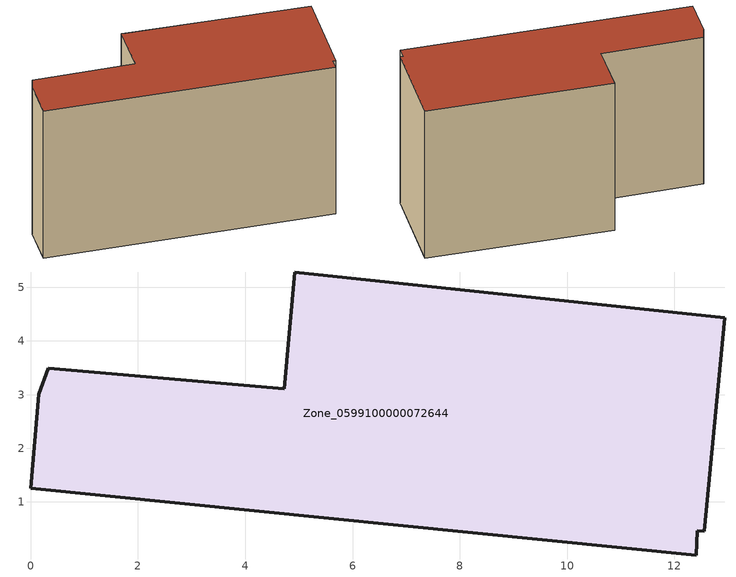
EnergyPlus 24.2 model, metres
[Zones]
Zone_0599100000072644
 floor ground (C_G): 4.72,3.11 4.92,5.29 12.94,4.43 12.55,0.46 12.43,0.47 12.4,0.01 0,1.26 0.15,3.01 0.33,3.49 z0
 wall outside (C_F): 0,1.26 12.4,0.01 12.43,0.47 12.55,0.46 12.94,4.43 4.92,5.29 4.72,3.11 0.33,3.49 0.15,3.01 0,1.26 z0:7.44
 roof outside (C_R): 12.4,0.01 12.43,0.47 12.55,0.46 12.94,4.43 4.92,5.29 4.72,3.11 0.33,3.49 0.15,3.01 0,1.26 z7.44
[BUILDING]
Pand.0599100000072644: North Axis=0; Terrain=City; Loads Convergence Tolerance Value=0.04; Temperature Convergence Tolerance Value=0.4; Solar Distribution=FullExterior; Maximum Number of Warmup Days=25; Minimum Number of Warmup Days=1
[Site:Location]
Rotterdam.The.Hague.AP_ZH_NLD Design_Conditions: Latitude=51.96; Longitude=4.45; Time Zone=1; Elevation=-4.5
[SITE:GROUNDTEMPERATURE:BUILDINGSURFACE]
18, 18, 18, 18, 18, 18, 18, 18, 18, 18, 18, 18
[MATERIAL] Thermal Absorptance=0.9; Solar Absorptance=0.7; Visible Absorptance=0.7
Name | Roughness | Thickness | Conductivity | Density | Specific Heat
G.TI.1946 | MediumSmooth | 0.15 | 1 | 540 | 1210
F.TI.1946 | Rough | 0.3 | 0.857143 | 1920 | 840
R.TI.1946 | MediumRough | 0.2 | 0.1 | 1500 | 1000
[CONSTRUCTION]
C_G: G.TI.1946
C_F: F.TI.1946
C_R: R.TI.1946
[ZONE]
Zone_0599100000072644: Type=1; Multiplier=1; Ceiling Height=Autocalculate; Volume=Autocalculate; Floor Area=autocalculate; Part of Total Floor Area=Yes
[ZONEINFILTRATION:DESIGNFLOWRATE]
Infil_Zone_0599100000072644: Zone or ZoneList or Space or SpaceList=Zone_0599100000072644; Schedule=AlwaysOn; Design Flow Rate Calculation Method=Flow/Area; Flow Rate per Floor Area=0.003; Constant Term Coefficient=1; Temperature Term Coefficient=0; Velocity Term Coefficient=0; Velocity Squared Term Coefficient=0
[HVACTEMPLATE:ZONE:IDEALLOADSAIRSYSTEM]
Zone_0599100000072644: Maximum Heating Supply Air Temperature=50; Minimum Cooling Supply Air Temperature=13; Maximum Heating Supply Air Humidity Ratio=0.0156; Minimum Cooling Supply Air Humidity Ratio=0.0077; Heating Limit=NoLimit; Cooling Limit=NoLimit; Dehumidification Control Type=ConstantSensibleHeatRatio; Cooling Sensible Heat Ratio=0.7; Dehumidification Setpoint=60; Humidification Control Type=None; Humidification Setpoint=30; Outdoor Air Method=None; Outdoor Air Flow Rate per Person=0.00944; Outdoor Air Flow Rate per Zone Floor Area=0; Outdoor Air Flow Rate per Zone=0; Demand Controlled Ventilation Type=None; Outdoor Air Economizer Type=NoEconomizer; Heat Recovery Type=None; Sensible Heat Recovery Effectiveness=0.7; Latent Heat Recovery Effectiveness=0.65
[ZONECONTROL:THERMOSTAT]
ThermostatControl_Zone_0599100000072644: Zone or ZoneList=Zone_0599100000072644; Control Type Schedule=DualSetpointControlType; Control 1=Thermostat_Zone_0599100000072644; Temperature Difference Between Cutout And Setpoint=0
[THERMOSTATSETPOINT:DUALSETPOINT]
Thermostat_Zone_0599100000072644: Heating Setpoint Temperature Schedule=HeatingSetpoint_Zone_0599100000072644; Cooling Setpoint Temperature Schedule=CoolingSetpoint_Zone_0599100000072644
[SCHEDULE:COMPACT]
HeatingSetpoint_Zone_0599100000072644: Through: 12/31, For: AllDays, Until: 24:00, 21
CoolingSetpoint_Zone_0599100000072644: Through: 12/31, For: AllDays, Until: 24:00, 24
DualSetpointControlType: Through: 12/31, For: AllDays, Until: 24:00, 4
AlwaysOn: Through: 12/31, For: AllDays, Until: 24:00, 1
